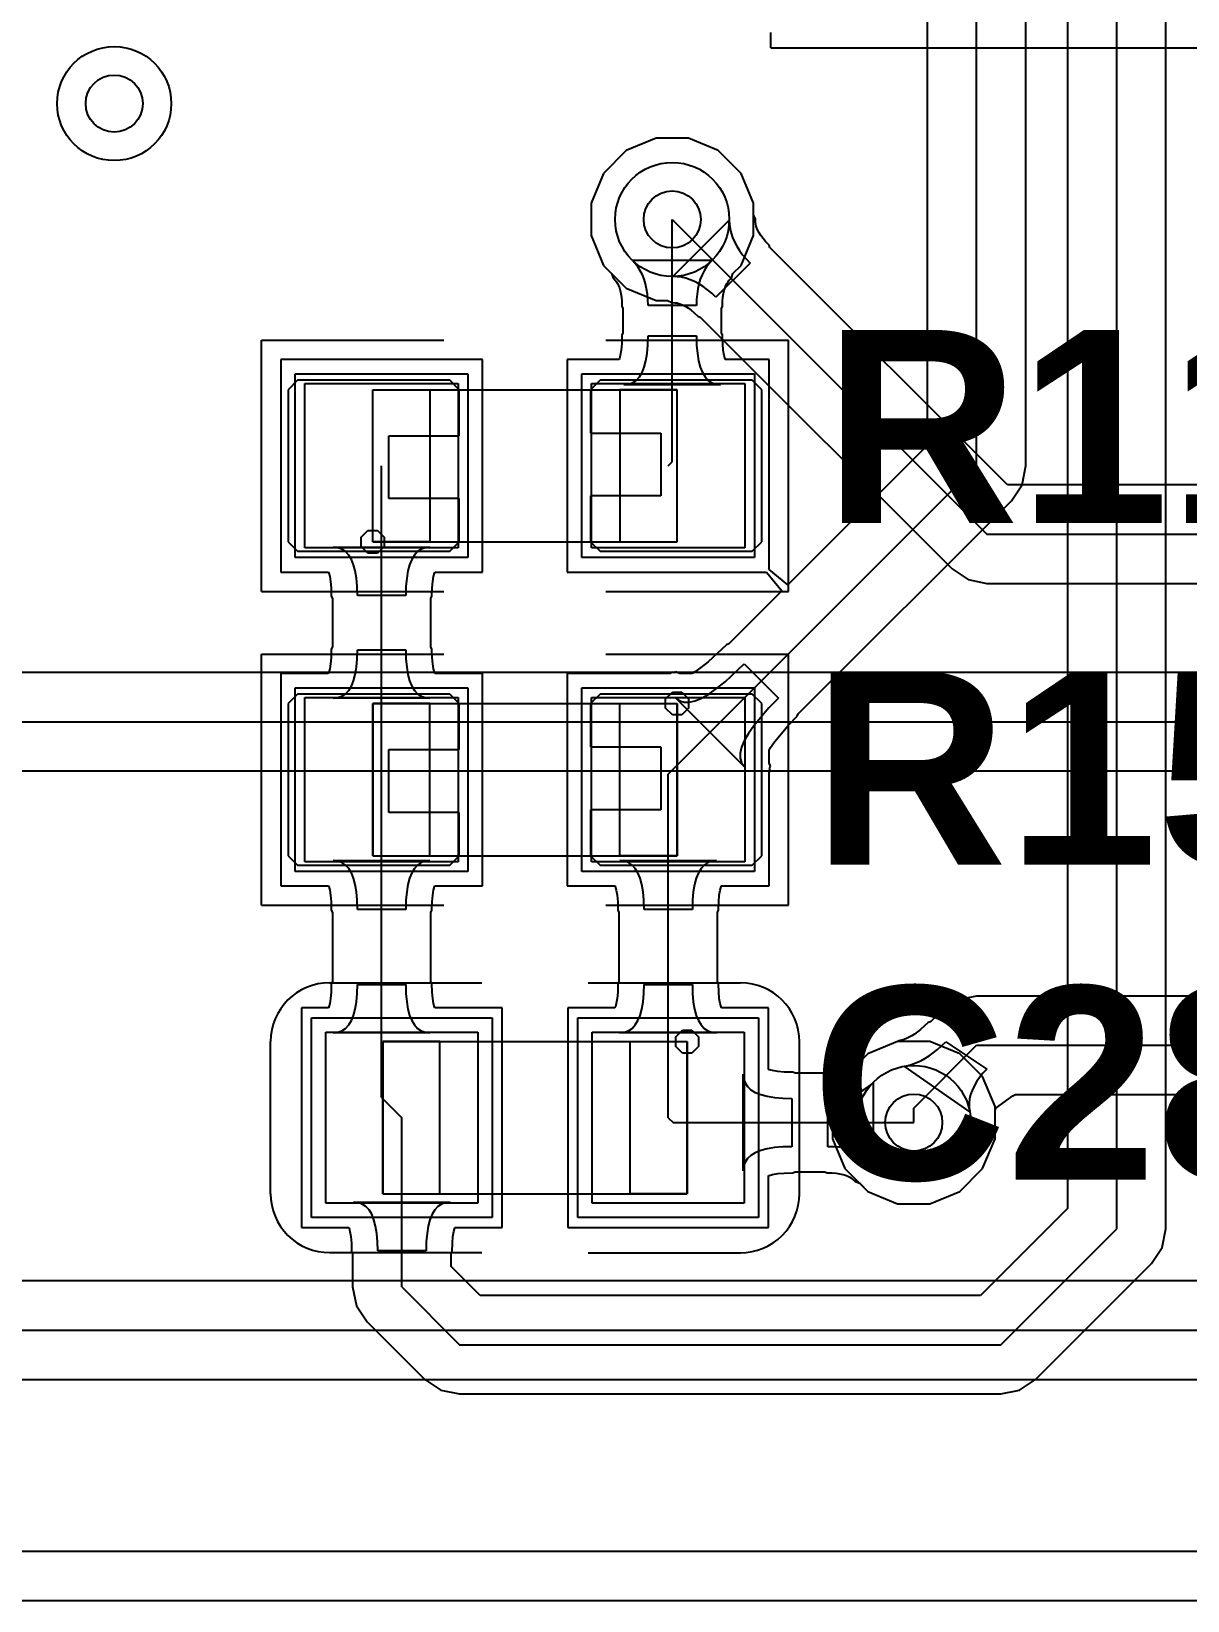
# Model space of a CAD drawing. Extents: x -53 to 82, y -68 to 38.
# Drawn here: x 33.41 to 39.49, y 0 to 8.25 of the extents above; entities that cross this region are included whole.
import ezdxf

# ---------------------------------------------------------------- set-up
doc = ezdxf.new("R2010")
doc.units = 0
for name, color, linetype in [('BOTTOM_LAYER', 5, 'CONTINUOUS'), ('KEEP-OUT_LAYER', 6, 'CONTINUOUS'), ('MECHANICAL_15', 56, 'CONTINUOUS'), ('TOP_LAYER', 1, 'CONTINUOUS'), ('TOP_OVERLAY', 2, 'CONTINUOUS'), ('TOP_PASTE', 8, 'CONTINUOUS'), ('TOP_SOLDER', 216, 'CONTINUOUS')]:
    doc.layers.add(name, color=color, linetype=linetype)
doc.styles.add('ARIAL_BOLD', font='', dxfattribs={"height": 0.2})
doc.styles.get('ARIAL_BOLD').set_extended_font_data('Arial', bold=True)

msp = doc.modelspace()

# ---------------------------------------------------------------- linework, layer by layer
at = {"layer": 'BOTTOM_LAYER'}
for p, q in [((36.6943, 7.6914), (36.5373, 7.6264)), ((36.8641, 7.6914), (36.6943, 7.6914)), ((37.0211, 7.6264), (36.8641, 7.6914)), ((36.5373, 7.6264), (36.4172, 7.5063)), ((37.1412, 7.5063), (37.0211, 7.6264)), ((36.4172, 7.5063), (36.3522, 7.3493)), ((37.2062, 7.3493), (37.1412, 7.5063)), ((36.3522, 7.3493), (36.3522, 7.1795)), ((37.2062, 7.2892), (37.2062, 7.3493)), ((36.7792, 7.2644), (38.434, 5.6096)), ((37.2165, 7.2666), (37.2062, 7.2892)), ((37.2172, 7.2501), (37.2165, 7.2666)), ((36.7822, 6.9644), (37.0792, 7.2614)), ((37.0792, 7.2614), (37.0801, 7.2382)), ((37.0801, 7.2382), (37.0832, 7.2151)), ((37.0832, 7.2151), (37.0885, 7.1922)), ((37.0885, 7.1922), (37.0961, 7.1694)), ((37.2185, 7.24), (37.2172, 7.2501)), ((37.221, 7.2295), (37.2185, 7.24)), ((37.2247, 7.2183), (37.221, 7.2295)), ((37.2299, 7.2063), (37.2247, 7.2183)), ((37.2368, 7.1933), (37.2299, 7.2063)), ((37.2457, 7.1793), (37.2368, 7.1933)), ((36.3522, 7.1795), (36.4172, 7.0225)), ((37.0961, 7.1694), (37.1059, 7.1466)), ((37.1059, 7.1466), (37.118, 7.124)), ((37.118, 7.124), (37.1322, 7.1015)), ((37.1322, 7.1015), (37.1488, 7.0791)), ((37.2567, 7.1643), (37.2457, 7.1793)), ((37.2701, 7.1485), (37.2567, 7.1643)), ((37.2883, 7.1293), (37.2701, 7.1485)), ((37.293, 7.1168), (37.2883, 7.1293)), ((38.5413, 5.8686), (37.293, 7.1168)), ((36.4172, 7.0225), (36.5373, 6.9024)), ((37.1885, 7.0347), (37.0089, 6.8551)), ((37.1488, 7.0791), (37.1675, 7.0569)), ((37.1675, 7.0569), (37.1885, 7.0347)), ((36.8054, 6.9635), (36.7822, 6.9644)), ((36.8285, 6.9604), (36.8054, 6.9635)), ((36.8514, 6.9551), (36.8285, 6.9604)), ((36.8742, 6.9475), (36.8514, 6.9551)), ((36.897, 6.9377), (36.8742, 6.9475)), ((36.9196, 6.9256), (36.897, 6.9377)), ((36.5373, 6.9024), (36.6943, 6.8374)), ((36.9421, 6.9114), (36.9196, 6.9256)), ((36.9645, 6.8948), (36.9421, 6.9114)), ((36.9867, 6.8761), (36.9645, 6.8948)), ((37.0089, 6.8551), (36.9867, 6.8761)), ((36.6943, 6.8374), (36.7544, 6.8374)), ((36.7544, 6.8374), (36.777, 6.8271)), ((36.777, 6.8271), (36.7935, 6.8264)), ((36.7935, 6.8264), (36.8036, 6.8251)), ((36.8036, 6.8251), (36.8141, 6.8226)), ((36.8141, 6.8226), (36.8253, 6.8189)), ((36.8253, 6.8189), (36.8373, 6.8137)), ((36.8373, 6.8137), (36.8503, 6.8068)), ((36.8503, 6.8068), (36.8643, 6.7979)), ((36.8643, 6.7979), (36.8793, 6.7868)), ((36.8793, 6.7868), (36.8951, 6.7735)), ((36.8951, 6.7735), (36.9143, 6.7553)), ((36.9143, 6.7553), (36.9268, 6.7506)), ((36.9268, 6.7506), (38.2509, 5.4265)), ((55.1339, 5.8686), (38.5413, 5.8686)), ((38.434, 5.6096), (55.2412, 5.6096)), ((38.2509, 5.4265), (38.3349, 5.3703)), ((38.3349, 5.3703), (38.434, 5.3506)), ((38.434, 5.3506), (55.2412, 5.3506)), ((54.1423, 4.8818), (31.0388, 4.8818)), ((30.2768, 4.6228), (54.61, 4.6228)), ((31.0388, 4.3638), (54.1423, 4.3638)), ((38.2803, 3.1603), (38.1963, 3.1041)), ((38.3794, 3.18), (38.2803, 3.1603)), ((44.9475, 3.18), (38.3794, 3.18)), ((38.1963, 3.1041), (38.1368, 3.0447)), ((38.0535, 2.98), (38.0385, 2.9705)), ((38.0693, 2.9912), (38.0535, 2.98)), ((38.0846, 3.0033), (38.0693, 2.9912)), ((38.1249, 3.0403), (38.0846, 3.0033)), ((38.1368, 3.0447), (38.1249, 3.0403)), ((37.9643, 2.9416), (37.8073, 2.8766)), ((37.9651, 2.9416), (37.9643, 2.9416)), ((37.9696, 2.9447), (37.9651, 2.9416)), ((37.9862, 2.9482), (37.9696, 2.9447)), ((37.9981, 2.9518), (37.9862, 2.9482)), ((38.0108, 2.9566), (37.9981, 2.9518)), ((38.0242, 2.9628), (38.0108, 2.9566)), ((38.0385, 2.9705), (38.0242, 2.9628)), ((38.0492, 2.5908), (38.3794, 2.921)), ((38.1519, 2.8813), (38.1739, 2.8987)), ((38.1739, 2.8987), (38.2178, 2.939)), ((38.2178, 2.939), (38.4339, 2.7959)), ((38.3794, 2.921), (45.4152, 2.921)), ((37.8073, 2.8766), (37.6872, 2.7565)), ((37.9983, 2.8102), (38.0202, 2.8149)), ((38.3438, 2.5714), (37.9983, 2.8102)), ((38.0202, 2.8149), (38.0421, 2.8214)), ((38.0421, 2.8214), (38.0641, 2.8298)), ((38.0641, 2.8298), (38.086, 2.8399)), ((38.086, 2.8399), (38.108, 2.8519)), ((38.108, 2.8519), (38.1299, 2.8657)), ((38.1299, 2.8657), (38.1519, 2.8813)), ((37.6872, 2.7565), (37.6222, 2.5995)), ((38.3788, 2.7287), (38.3658, 2.7063)), ((38.3945, 2.7511), (38.3788, 2.7287)), ((38.4129, 2.7735), (38.3945, 2.7511)), ((38.4339, 2.7959), (38.4129, 2.7735)), ((38.3478, 2.6614), (38.3428, 2.6389)), ((38.3554, 2.6839), (38.3478, 2.6614)), ((38.3658, 2.7063), (38.3554, 2.6839)), ((38.48, 2.5896), (38.5696, 2.6544)), ((38.5696, 2.6544), (38.5835, 2.662)), ((38.5835, 2.662), (44.9475, 2.662)), ((37.6222, 2.5995), (37.6222, 2.4297)), ((38.0492, 2.5146), (38.0492, 2.5908)), ((38.3428, 2.6389), (38.3404, 2.6164)), ((38.3404, 2.6164), (38.3408, 2.5939)), ((38.3408, 2.5939), (38.3438, 2.5714)), ((38.4762, 2.5753), (38.48, 2.5896)), ((38.4762, 2.4297), (38.4762, 2.5753)), ((37.6222, 2.4297), (37.6872, 2.2727)), ((38.4112, 2.2727), (38.4762, 2.4297)), ((37.6872, 2.2727), (37.8073, 2.1526)), ((38.2911, 2.1526), (38.4112, 2.2727)), ((37.8073, 2.1526), (37.9643, 2.0876)), ((38.1341, 2.0876), (38.2911, 2.1526)), ((37.9643, 2.0876), (38.1341, 2.0876)), ((54.2067, 1.6814), (27.5949, 1.6814)), ((27.4876, 1.4224), (54.6608, 1.4224)), ((27.4876, 1.1634), (54.1764, 1.1634)), ((78.5512, 0.259), (8.3312, 0.259))]:
    msp.add_line(p, q, dxfattribs=at)
for centre, radius in [((33.8455, 7.874), 0.3), ((33.8455, 7.874), 0.15), ((36.7792, 7.2644), 0.3), ((36.7792, 7.2644), 0.15), ((38.0492, 2.5146), 0.3), ((38.0492, 2.5146), 0.15)]:
    msp.add_circle(centre, radius, dxfattribs=at)
at = {"layer": 'KEEP-OUT_LAYER'}
msp.add_line((3.0223, 0), (78.5512, 0), dxfattribs=at)
at = {"layer": 'MECHANICAL_15'}
for p, q in [((35.2046, 6.369), (36.8046, 6.369)), ((35.2046, 5.569), (35.2046, 6.369)), ((35.2046, 5.569), (35.2046, 6.369)), ((35.2046, 6.369), (35.5046, 6.369)), ((35.5046, 6.369), (35.5046, 5.569)), ((36.8046, 6.369), (36.5046, 6.369)), ((36.5046, 6.369), (36.5046, 5.569)), ((36.8046, 5.569), (36.8046, 6.369)), ((36.8046, 5.569), (36.8046, 6.369)), ((35.1445, 5.5938), (35.1797, 5.6289)), ((35.1797, 5.6289), (35.2293, 5.6289)), ((35.2293, 5.6289), (35.2645, 5.5938)), ((35.1445, 5.569), (35.1445, 5.5938)), ((35.1445, 5.5441), (35.1445, 5.569)), ((35.1797, 5.509), (35.1445, 5.5441)), ((35.2046, 5.569), (36.8046, 5.569)), ((35.2046, 5.569), (35.2046, 5.569)), ((35.5046, 5.569), (35.2046, 5.569)), ((35.2645, 5.5441), (35.2293, 5.509)), ((35.2645, 5.5938), (35.2645, 5.569)), ((35.2645, 5.569), (35.2645, 5.569)), ((35.2645, 5.569), (35.2645, 5.5441)), ((36.5046, 5.569), (36.8046, 5.569)), ((36.8046, 5.569), (36.8046, 5.569)), ((35.2293, 5.509), (35.1797, 5.509)), ((35.2046, 4.718), (36.8046, 4.718)), ((35.2046, 3.918), (35.2046, 4.718)), ((35.2046, 4.718), (35.2046, 4.718)), ((35.2046, 4.718), (35.2046, 3.918)), ((35.5046, 4.718), (35.2046, 4.718)), ((35.5046, 3.918), (35.5046, 4.718)), ((36.5046, 3.918), (36.5046, 4.718)), ((36.5046, 4.718), (36.8046, 4.718)), ((36.7447, 4.7429), (36.7799, 4.778)), ((36.7447, 4.718), (36.7447, 4.7429)), ((36.7447, 4.718), (36.7447, 4.718)), ((36.7447, 4.6932), (36.7447, 4.718)), ((36.7799, 4.778), (36.8295, 4.778)), ((36.8046, 3.918), (36.8046, 4.718)), ((36.8046, 4.718), (36.8046, 4.718)), ((36.8046, 4.718), (36.8046, 3.918)), ((36.8295, 4.778), (36.8647, 4.7429)), ((36.8647, 4.7429), (36.8647, 4.718)), ((36.8647, 4.718), (36.8647, 4.6932)), ((36.7799, 4.6581), (36.7447, 4.6932)), ((36.8295, 4.6581), (36.7799, 4.6581)), ((36.8647, 4.6932), (36.8295, 4.6581)), ((35.2046, 3.918), (36.8046, 3.918)), ((35.2046, 3.918), (35.5046, 3.918)), ((36.8046, 3.918), (36.5046, 3.918)), ((36.7981, 2.9649), (36.8332, 3)), ((36.8332, 3), (36.8829, 3)), ((36.8829, 3), (36.918, 2.9649)), ((35.2579, 2.14), (35.2579, 2.94)), ((35.2579, 2.94), (36.8579, 2.94)), ((35.2579, 2.94), (35.2579, 2.94)), ((35.2579, 2.94), (35.2579, 2.14)), ((35.5579, 2.94), (35.2579, 2.94)), ((35.5579, 2.14), (35.5579, 2.94)), ((36.5579, 2.14), (36.5579, 2.94)), ((36.5579, 2.94), (36.8579, 2.94)), ((36.7981, 2.94), (36.7981, 2.9649)), ((36.7981, 2.94), (36.7981, 2.94)), ((36.7981, 2.9152), (36.7981, 2.94)), ((36.8332, 2.8801), (36.7981, 2.9152)), ((36.8579, 2.14), (36.8579, 2.94)), ((36.8579, 2.94), (36.8579, 2.94)), ((36.8579, 2.94), (36.8579, 2.14)), ((36.918, 2.9152), (36.8829, 2.8801)), ((36.918, 2.9649), (36.918, 2.94)), ((36.918, 2.94), (36.918, 2.9152)), ((36.8829, 2.8801), (36.8332, 2.8801)), ((35.2579, 2.14), (36.8579, 2.14)), ((35.2579, 2.14), (35.5579, 2.14)), ((36.8579, 2.14), (36.5579, 2.14))]:
    msp.add_line(p, q, dxfattribs=at)
at = {"layer": 'TOP_LAYER'}
for p, q in [((39.116, 1.9558), (39.116, 10.9398)), ((39.375, 1.9558), (39.375, 10.9398)), ((38.857, 10.8325), (38.857, 2.0631)), ((38.3794, 5.9682), (38.3794, 10.4064)), ((38.6384, 5.9682), (38.6384, 10.4064)), ((38.1204, 10.2991), (38.1204, 6.0755)), ((36.6943, 7.6914), (36.5373, 7.6264)), ((36.8641, 7.6914), (36.6943, 7.6914)), ((37.0211, 7.6264), (36.8641, 7.6914)), ((36.5373, 7.6264), (36.4172, 7.5063)), ((37.1412, 7.5063), (37.0211, 7.6264)), ((36.4172, 7.5063), (36.3522, 7.3493)), ((37.2062, 7.3493), (37.1412, 7.5063)), ((36.3522, 7.3493), (36.3522, 7.1795)), ((37.2062, 7.1795), (37.2062, 7.3493)), ((36.7792, 5.9902), (36.7792, 7.2644)), ((36.3522, 7.1795), (36.4172, 7.0225)), ((37.1412, 7.0225), (37.2062, 7.1795)), ((36.4172, 7.0225), (36.4598, 6.98)), ((36.585, 7.0331), (36.5692, 7.0502)), ((36.5692, 7.0502), (36.9892, 7.0502)), ((36.5991, 7.0146), (36.585, 7.0331)), ((36.9734, 7.0331), (36.9593, 7.0146)), ((36.9892, 7.0502), (36.9734, 7.0331)), ((37.0986, 6.98), (37.1412, 7.0225)), ((36.4598, 6.98), (36.4684, 6.9567)), ((36.4684, 6.9567), (36.4796, 6.9446)), ((36.4796, 6.9446), (36.4858, 6.9365)), ((36.4858, 6.9365), (36.4915, 6.9273)), ((36.6115, 6.9946), (36.5991, 7.0146)), ((36.6223, 6.9731), (36.6115, 6.9946)), ((36.6315, 6.9501), (36.6223, 6.9731)), ((36.6389, 6.9256), (36.6315, 6.9501)), ((36.9269, 6.9501), (36.9195, 6.9256)), ((36.9361, 6.9731), (36.9269, 6.9501)), ((36.9469, 6.9946), (36.9361, 6.9731)), ((36.9593, 7.0146), (36.9469, 6.9946)), ((37.0669, 6.9273), (37.0726, 6.9365)), ((37.0726, 6.9365), (37.0788, 6.9446)), ((37.0788, 6.9446), (37.09, 6.9567)), ((37.09, 6.9567), (37.0986, 6.98)), ((36.4915, 6.9273), (36.4968, 6.9168)), ((36.4968, 6.9168), (36.5016, 6.9046)), ((36.5016, 6.9046), (36.5059, 6.8905)), ((36.5059, 6.8905), (36.5095, 6.8743)), ((36.5095, 6.8743), (36.5123, 6.8559)), ((36.5123, 6.8559), (36.5141, 6.8353)), ((36.6447, 6.8996), (36.6389, 6.9256)), ((36.6489, 6.8721), (36.6447, 6.8996)), ((36.6514, 6.8431), (36.6489, 6.8721)), ((36.9095, 6.8721), (36.907, 6.8431)), ((36.9137, 6.8996), (36.9095, 6.8721)), ((36.9195, 6.9256), (36.9137, 6.8996)), ((37.0443, 6.8353), (37.0461, 6.8559)), ((37.0461, 6.8559), (37.0489, 6.8743)), ((37.0489, 6.8743), (37.0525, 6.8905)), ((37.0525, 6.8905), (37.0568, 6.9046)), ((37.0568, 6.9046), (37.0616, 6.9168)), ((37.0616, 6.9168), (37.0669, 6.9273)), ((36.5141, 6.8353), (36.5148, 6.8089)), ((36.5148, 6.8089), (36.5202, 6.7967)), ((36.5202, 6.7967), (36.5202, 6.6678)), ((36.6522, 6.8126), (36.6514, 6.8431)), ((36.9062, 6.8126), (36.6522, 6.8126)), ((36.907, 6.8431), (36.9062, 6.8126)), ((37.0382, 6.7967), (37.0436, 6.8089)), ((37.0382, 6.6678), (37.0382, 6.7967)), ((37.0436, 6.8089), (37.0443, 6.8353)), ((36.5136, 6.6109), (36.5106, 6.5766)), ((36.5148, 6.6555), (36.5136, 6.6109)), ((36.5202, 6.6678), (36.5148, 6.6555)), ((36.6471, 6.5594), (36.6509, 6.6031)), ((36.6509, 6.6031), (36.6522, 6.652)), ((36.6522, 6.652), (36.9062, 6.652)), ((36.9062, 6.652), (36.9075, 6.6031)), ((36.9075, 6.6031), (36.9113, 6.5594)), ((37.0436, 6.6555), (37.0382, 6.6678)), ((37.0448, 6.6109), (37.0436, 6.6555)), ((37.0478, 6.5766), (37.0448, 6.6109)), ((35.7815, 6.528), (34.721, 6.528)), ((34.721, 6.528), (34.721, 5.41)), ((35.7815, 5.41), (35.7815, 6.528)), ((36.5, 6.528), (36.2277, 6.528)), ((36.2277, 6.528), (36.2277, 5.41)), ((36.5012, 6.531), (36.5, 6.528)), ((36.5062, 6.5498), (36.5012, 6.531)), ((36.5106, 6.5766), (36.5062, 6.5498)), ((36.6319, 6.4874), (36.6408, 6.5209)), ((36.6408, 6.5209), (36.6471, 6.5594)), ((36.9113, 6.5594), (36.9176, 6.5209)), ((36.9176, 6.5209), (36.9265, 6.4874)), ((37.0522, 6.5498), (37.0478, 6.5766)), ((37.0572, 6.531), (37.0522, 6.5498)), ((37.0584, 6.528), (37.0572, 6.531)), ((37.2882, 6.528), (37.0584, 6.528)), ((37.2882, 5.5317), (37.2882, 6.528)), ((36.6065, 6.436), (36.6204, 6.4592)), ((36.6204, 6.4592), (36.6319, 6.4874)), ((36.9265, 6.4874), (36.938, 6.4592)), ((36.938, 6.4592), (36.9519, 6.436)), ((34.848, 6.401), (35.6545, 6.401)), ((34.848, 5.537), (34.848, 6.401)), ((35.6545, 6.401), (35.6545, 5.537)), ((36.3547, 6.401), (37.1612, 6.401)), ((36.3547, 5.537), (36.3547, 6.401)), ((36.5252, 6.3949), (36.5493, 6.3975)), ((37.0332, 6.3949), (36.5252, 6.3949)), ((36.5493, 6.3975), (36.5709, 6.4052)), ((36.5709, 6.4052), (36.59, 6.418)), ((36.59, 6.418), (36.6065, 6.436)), ((36.9519, 6.436), (36.9684, 6.418)), ((36.9684, 6.418), (36.9875, 6.4052)), ((36.9875, 6.4052), (37.0091, 6.3975)), ((37.0091, 6.3975), (37.0332, 6.3949)), ((37.1612, 6.401), (37.1612, 5.537)), ((38.1204, 6.0755), (37.3871, 5.3422)), ((35.2512, 4.318), (35.2512, 5.969)), ((36.758, 5.969), (36.7792, 5.9902)), ((36.758, 4.3468), (38.3794, 5.9682)), ((38.6187, 5.8691), (38.6384, 5.9682)), ((38.5625, 5.7851), (38.6187, 5.8691)), ((37.4417, 4.6642), (38.5625, 5.7851)), ((35.6545, 5.537), (34.848, 5.537)), ((35.0214, 5.5375), (34.9972, 5.54)), ((34.9972, 5.54), (35.5052, 5.54)), ((35.043, 5.5299), (35.0214, 5.5375)), ((35.4811, 5.5375), (35.4595, 5.5299)), ((35.5052, 5.54), (35.4811, 5.5375)), ((37.1612, 5.537), (36.3547, 5.537)), ((37.2882, 5.4229), (37.2882, 5.5317)), ((35.062, 5.5172), (35.043, 5.5299)), ((35.0785, 5.4994), (35.062, 5.5172)), ((35.0925, 5.4765), (35.0785, 5.4994)), ((35.1039, 5.4486), (35.0925, 5.4765)), ((35.1128, 5.4156), (35.1039, 5.4486)), ((35.3986, 5.4486), (35.3897, 5.4156)), ((35.41, 5.4765), (35.3986, 5.4486)), ((35.424, 5.4994), (35.41, 5.4765)), ((35.4405, 5.5172), (35.424, 5.4994)), ((35.4595, 5.5299), (35.4405, 5.5172)), ((34.721, 5.41), (34.9706, 5.41)), ((34.9706, 5.41), (34.9714, 5.4096)), ((34.9714, 5.4096), (34.9734, 5.4045)), ((34.9734, 5.4045), (34.9783, 5.3864)), ((34.9783, 5.3864), (34.9827, 5.3601)), ((35.1192, 5.3775), (35.1128, 5.4156)), ((35.123, 5.3343), (35.1192, 5.3775)), ((35.3833, 5.3775), (35.3795, 5.3343)), ((35.3897, 5.4156), (35.3833, 5.3775)), ((35.5198, 5.3601), (35.5242, 5.3864)), ((35.5242, 5.3864), (35.5291, 5.4045)), ((35.5291, 5.4045), (35.5311, 5.4096)), ((35.5311, 5.4096), (35.5319, 5.41)), ((35.5319, 5.41), (35.7815, 5.41)), ((36.2277, 5.41), (37.1619, 5.41)), ((37.1619, 5.41), (37.2753, 5.41)), ((37.2753, 5.41), (37.356, 5.3111)), ((37.3871, 5.3422), (37.2882, 5.4229)), ((34.9827, 5.3601), (34.9857, 5.3264)), ((34.9857, 5.3264), (34.9868, 5.2824)), ((34.9868, 5.2824), (34.9923, 5.2702)), ((35.1242, 5.286), (35.123, 5.3343)), ((35.3782, 5.286), (35.1242, 5.286)), ((35.3795, 5.3343), (35.3782, 5.286)), ((35.5102, 5.2702), (35.5157, 5.2824)), ((35.5157, 5.2824), (35.5168, 5.3264)), ((35.5168, 5.3264), (35.5198, 5.3601)), ((37.356, 5.3111), (37.0768, 5.0318)), ((34.9923, 5.2702), (34.9923, 5.0168)), ((35.5102, 5.0168), (35.5102, 5.2702)), ((34.9857, 4.9606), (34.9827, 4.9269)), ((34.9868, 5.0046), (34.9857, 4.9606)), ((34.9923, 5.0168), (34.9868, 5.0046)), ((35.1192, 4.9095), (35.123, 4.9527)), ((35.123, 4.9527), (35.1242, 5.001)), ((35.1242, 5.001), (35.3782, 5.001)), ((35.3782, 5.001), (35.3795, 4.9527)), ((35.3795, 4.9527), (35.3833, 4.9095)), ((35.5157, 5.0046), (35.5102, 5.0168)), ((35.5168, 4.9606), (35.5157, 5.0046)), ((35.5198, 4.9269), (35.5168, 4.9606)), ((37.0646, 5.0273), (36.9677, 4.9373)), ((37.0768, 5.0318), (37.0646, 5.0273)), ((34.9706, 4.877), (34.721, 4.877)), ((34.721, 4.877), (34.721, 3.759)), ((34.9714, 4.8774), (34.9706, 4.877)), ((34.9734, 4.8825), (34.9714, 4.8774)), ((34.9783, 4.9006), (34.9734, 4.8825)), ((34.9827, 4.9269), (34.9783, 4.9006)), ((35.1039, 4.8384), (35.1128, 4.8714)), ((35.1128, 4.8714), (35.1192, 4.9095)), ((35.3833, 4.9095), (35.3897, 4.8714)), ((35.3897, 4.8714), (35.3986, 4.8384)), ((35.5242, 4.9006), (35.5198, 4.9269)), ((35.5291, 4.8825), (35.5242, 4.9006)), ((35.5311, 4.8774), (35.5291, 4.8825)), ((35.5319, 4.877), (35.5311, 4.8774)), ((35.7815, 4.877), (35.5319, 4.877)), ((35.7815, 3.759), (35.7815, 4.877)), ((36.7681, 4.877), (36.2277, 4.877)), ((36.2277, 4.877), (36.2277, 3.759)), ((36.7775, 4.8827), (36.7681, 4.877)), ((36.7885, 4.8801), (36.7775, 4.8827)), ((36.7989, 4.8844), (36.7885, 4.8801)), ((36.8169, 4.877), (36.7989, 4.8844)), ((36.8842, 4.877), (36.8169, 4.877)), ((36.8979, 4.8848), (36.8842, 4.877)), ((36.9304, 4.9075), (36.8979, 4.8848)), ((36.9677, 4.9373), (36.9304, 4.9075)), ((37.0576, 4.8332), (37.1582, 4.9266)), ((37.1582, 4.9266), (37.3378, 4.747)), ((35.062, 4.7698), (35.0785, 4.7876)), ((35.0785, 4.7876), (35.0925, 4.8105)), ((35.0925, 4.8105), (35.1039, 4.8384)), ((35.3986, 4.8384), (35.41, 4.8105)), ((35.41, 4.8105), (35.424, 4.7876)), ((35.424, 4.7876), (35.4405, 4.7698)), ((36.9714, 4.7685), (37.0127, 4.7972)), ((37.0127, 4.7972), (37.0576, 4.8332)), ((34.848, 3.886), (34.848, 4.75)), ((34.848, 4.75), (35.6545, 4.75)), ((34.9972, 4.747), (35.0214, 4.7495)), ((35.5052, 4.747), (34.9972, 4.747)), ((35.0214, 4.7495), (35.043, 4.7571)), ((35.043, 4.7571), (35.062, 4.7698)), ((35.4405, 4.7698), (35.4595, 4.7571)), ((35.4595, 4.7571), (35.4811, 4.7495)), ((35.4811, 4.7495), (35.5052, 4.747)), ((35.6545, 4.75), (35.6545, 3.886)), ((36.3547, 3.886), (36.3547, 4.75)), ((36.3547, 4.75), (37.1612, 4.75)), ((37.1582, 4.3877), (36.7989, 4.747)), ((36.7989, 4.747), (36.8187, 4.7326)), ((36.8187, 4.7326), (36.842, 4.7254)), ((36.842, 4.7254), (36.869, 4.7254)), ((36.869, 4.7254), (36.8995, 4.7326)), ((36.8995, 4.7326), (36.9336, 4.747)), ((36.9336, 4.747), (36.9714, 4.7685)), ((37.1612, 4.75), (37.1612, 3.886)), ((37.3378, 4.747), (37.2875, 4.6949)), ((37.2875, 4.6949), (37.2084, 4.6015)), ((37.3895, 4.6026), (37.4367, 4.6515)), ((37.4367, 4.6515), (37.4417, 4.6642)), ((37.1797, 4.5602), (37.1582, 4.5224)), ((37.2084, 4.6015), (37.1797, 4.5602)), ((37.3176, 4.5177), (37.3895, 4.6026)), ((37.1438, 4.4883), (37.1366, 4.4578)), ((37.1366, 4.4578), (37.1366, 4.4308)), ((37.1582, 4.5224), (37.1438, 4.4883)), ((37.2882, 4.473), (37.296, 4.4867)), ((37.2882, 4.4057), (37.2882, 4.473)), ((37.296, 4.4867), (37.3176, 4.5177)), ((37.1366, 4.4308), (37.1438, 4.4075)), ((37.1438, 4.4075), (37.1582, 4.3877)), ((37.2956, 4.3877), (37.2882, 4.4057)), ((37.2913, 4.3773), (37.2956, 4.3877)), ((37.2939, 4.3663), (37.2913, 4.3773)), ((35.2512, 2.6467), (35.2512, 4.318)), ((36.758, 4.318), (36.758, 4.3468)), ((36.758, 2.54), (36.758, 4.318)), ((37.2882, 4.3569), (37.2939, 4.3663)), ((37.2882, 3.759), (37.2882, 4.3569)), ((35.6545, 3.886), (34.848, 3.886)), ((35.0214, 3.8895), (34.9972, 3.8921)), ((34.9972, 3.8921), (35.5052, 3.8921)), ((35.043, 3.8818), (35.0214, 3.8895)), ((35.062, 3.869), (35.043, 3.8818)), ((35.4595, 3.8818), (35.4405, 3.869)), ((35.4811, 3.8895), (35.4595, 3.8818)), ((35.5052, 3.8921), (35.4811, 3.8895)), ((37.1612, 3.886), (36.3547, 3.886)), ((36.5281, 3.8895), (36.504, 3.8921)), ((36.504, 3.8921), (37.012, 3.8921)), ((36.5497, 3.8818), (36.5281, 3.8895)), ((36.5687, 3.869), (36.5497, 3.8818)), ((36.9662, 3.8818), (36.9472, 3.869)), ((36.9878, 3.8895), (36.9662, 3.8818)), ((37.012, 3.8921), (36.9878, 3.8895)), ((35.0785, 3.851), (35.062, 3.869)), ((35.0925, 3.8278), (35.0785, 3.851)), ((35.1039, 3.7996), (35.0925, 3.8278)), ((35.1128, 3.7661), (35.1039, 3.7996)), ((35.3986, 3.7996), (35.3897, 3.7661)), ((35.41, 3.8278), (35.3986, 3.7996)), ((35.424, 3.851), (35.41, 3.8278)), ((35.4405, 3.869), (35.424, 3.851)), ((36.5852, 3.851), (36.5687, 3.869)), ((36.5992, 3.8278), (36.5852, 3.851)), ((36.6106, 3.7996), (36.5992, 3.8278)), ((36.6195, 3.7661), (36.6106, 3.7996)), ((36.9053, 3.7996), (36.8964, 3.7661)), ((36.9167, 3.8278), (36.9053, 3.7996)), ((36.9307, 3.851), (36.9167, 3.8278)), ((36.9472, 3.869), (36.9307, 3.851)), ((34.721, 3.759), (34.972, 3.759)), ((34.972, 3.759), (34.9733, 3.756)), ((34.9733, 3.756), (34.9783, 3.7372)), ((34.9783, 3.7372), (34.9827, 3.7104)), ((35.1192, 3.7276), (35.1128, 3.7661)), ((35.123, 3.6839), (35.1192, 3.7276)), ((35.3833, 3.7276), (35.3795, 3.6839)), ((35.3897, 3.7661), (35.3833, 3.7276)), ((35.5198, 3.7104), (35.5242, 3.7372)), ((35.5242, 3.7372), (35.5292, 3.756)), ((35.5292, 3.756), (35.5304, 3.759)), ((35.5304, 3.759), (35.7815, 3.759)), ((36.2277, 3.759), (36.4788, 3.759)), ((36.4788, 3.759), (36.48, 3.756)), ((36.48, 3.756), (36.485, 3.7372)), ((36.485, 3.7372), (36.4894, 3.7104)), ((36.6259, 3.7276), (36.6195, 3.7661)), ((36.6297, 3.6839), (36.6259, 3.7276)), ((36.89, 3.7276), (36.8862, 3.6839)), ((36.8964, 3.7661), (36.89, 3.7276)), ((37.0265, 3.7104), (37.031, 3.7372)), ((37.031, 3.7372), (37.0359, 3.756)), ((37.0359, 3.756), (37.0372, 3.759)), ((37.0372, 3.759), (37.2882, 3.759)), ((34.9827, 3.7104), (34.9857, 3.6761)), ((34.9857, 3.6761), (34.9868, 3.6315)), ((35.1242, 3.635), (35.123, 3.6839)), ((35.3782, 3.635), (35.1242, 3.635)), ((35.3795, 3.6839), (35.3782, 3.635)), ((35.5157, 3.6315), (35.5168, 3.6761)), ((35.5168, 3.6761), (35.5198, 3.7104)), ((36.4894, 3.7104), (36.4924, 3.6761)), ((36.4924, 3.6761), (36.4935, 3.6315)), ((36.631, 3.635), (36.6297, 3.6839)), ((36.885, 3.635), (36.631, 3.635)), ((36.8862, 3.6839), (36.885, 3.635)), ((37.0224, 3.6315), (37.0235, 3.6761)), ((37.0235, 3.6761), (37.0265, 3.7104)), ((34.9868, 3.6315), (34.9923, 3.6192)), ((34.9923, 3.6192), (34.9923, 3.2568)), ((35.5102, 3.6192), (35.5157, 3.6315)), ((35.5102, 3.2568), (35.5102, 3.6192)), ((36.4935, 3.6315), (36.499, 3.6192)), ((36.499, 3.6192), (36.499, 3.2568)), ((37.0169, 3.6192), (37.0224, 3.6315)), ((37.0169, 3.2568), (37.0169, 3.6192)), ((34.9868, 3.2446), (34.9857, 3.2006)), ((34.9923, 3.2568), (34.9868, 3.2446)), ((35.123, 3.1927), (35.1242, 3.241)), ((35.1242, 3.241), (35.3782, 3.241)), ((35.3782, 3.241), (35.3795, 3.1927)), ((35.5157, 3.2446), (35.5102, 3.2568)), ((35.5168, 3.2006), (35.5157, 3.2446)), ((36.4935, 3.2446), (36.4924, 3.2006)), ((36.499, 3.2568), (36.4935, 3.2446)), ((36.6297, 3.1927), (36.631, 3.241)), ((36.631, 3.241), (36.885, 3.241)), ((36.885, 3.241), (36.8862, 3.1927)), ((37.0224, 3.2446), (37.0169, 3.2568)), ((37.0235, 3.2006), (37.0224, 3.2446)), ((34.9783, 3.1406), (34.9734, 3.1225)), ((34.9827, 3.1669), (34.9783, 3.1406)), ((34.9857, 3.2006), (34.9827, 3.1669)), ((35.1128, 3.1114), (35.1192, 3.1495)), ((35.1192, 3.1495), (35.123, 3.1927)), ((35.3795, 3.1927), (35.3833, 3.1495)), ((35.3833, 3.1495), (35.3897, 3.1114)), ((35.5198, 3.1669), (35.5168, 3.2006)), ((35.5242, 3.1406), (35.5198, 3.1669)), ((35.5291, 3.1225), (35.5242, 3.1406)), ((36.485, 3.1406), (36.4802, 3.1225)), ((36.4894, 3.1669), (36.485, 3.1406)), ((36.4924, 3.2006), (36.4894, 3.1669)), ((36.6195, 3.1114), (36.6259, 3.1495)), ((36.6259, 3.1495), (36.6297, 3.1927)), ((36.8862, 3.1927), (36.89, 3.1495)), ((36.89, 3.1495), (36.8964, 3.1114)), ((37.0265, 3.1669), (37.0235, 3.2006)), ((37.0309, 3.1406), (37.0265, 3.1669)), ((37.0358, 3.1225), (37.0309, 3.1406)), ((34.9706, 3.117), (34.8309, 3.117)), ((34.8309, 3.117), (34.8309, 1.963)), ((34.9714, 3.1174), (34.9706, 3.117)), ((34.9734, 3.1225), (34.9714, 3.1174)), ((35.0925, 3.0505), (35.1039, 3.0784)), ((35.1039, 3.0784), (35.1128, 3.1114)), ((35.3897, 3.1114), (35.3986, 3.0784)), ((35.3986, 3.0784), (35.41, 3.0505)), ((35.5311, 3.1174), (35.5291, 3.1225)), ((35.5319, 3.117), (35.5311, 3.1174)), ((35.8849, 3.117), (35.5319, 3.117)), ((35.8849, 1.963), (35.8849, 3.117)), ((36.4773, 3.117), (36.231, 3.117)), ((36.231, 3.117), (36.231, 1.963)), ((36.4781, 3.1174), (36.4773, 3.117)), ((36.4802, 3.1225), (36.4781, 3.1174)), ((36.5992, 3.0505), (36.6106, 3.0784)), ((36.6106, 3.0784), (36.6195, 3.1114)), ((36.8964, 3.1114), (36.9053, 3.0784)), ((36.9053, 3.0784), (36.9167, 3.0505)), ((37.0378, 3.1174), (37.0358, 3.1225)), ((37.0386, 3.117), (37.0378, 3.1174)), ((37.285, 3.117), (37.0386, 3.117)), ((37.285, 2.7938), (37.285, 3.117)), ((34.9579, 2.09), (34.9579, 2.99)), ((34.9579, 2.99), (35.7579, 2.99)), ((34.9972, 2.987), (35.0214, 2.9895)), ((35.5052, 2.987), (34.9972, 2.987)), ((35.0214, 2.9895), (35.043, 2.9971)), ((35.043, 2.9971), (35.062, 3.0098)), ((35.062, 3.0098), (35.0785, 3.0276)), ((35.0785, 3.0276), (35.0925, 3.0505)), ((35.41, 3.0505), (35.424, 3.0276)), ((35.424, 3.0276), (35.4405, 3.0098)), ((35.4405, 3.0098), (35.4595, 2.9971)), ((35.4595, 2.9971), (35.4811, 2.9895)), ((35.4811, 2.9895), (35.5052, 2.987)), ((35.7579, 2.99), (35.7579, 2.09)), ((36.358, 2.09), (36.358, 2.99)), ((36.358, 2.99), (37.158, 2.99)), ((36.504, 2.987), (36.5281, 2.9895)), ((37.012, 2.987), (36.504, 2.987)), ((36.5281, 2.9895), (36.5497, 2.9971)), ((36.5497, 2.9971), (36.5687, 3.0098)), ((36.5687, 3.0098), (36.5852, 3.0276)), ((36.5852, 3.0276), (36.5992, 3.0505)), ((36.9167, 3.0505), (36.9307, 3.0276)), ((36.9307, 3.0276), (36.9472, 3.0098)), ((36.9472, 3.0098), (36.9662, 2.9971)), ((36.9662, 2.9971), (36.9878, 2.9895)), ((36.9878, 2.9895), (37.012, 2.987)), ((37.158, 2.99), (37.158, 2.09)), ((37.9643, 2.9416), (37.8073, 2.8766)), ((38.1341, 2.9416), (37.9643, 2.9416)), ((38.2911, 2.8766), (38.1341, 2.9416)), ((37.7213, 2.808), (37.7121, 2.8023)), ((37.7294, 2.8142), (37.7213, 2.808)), ((37.7415, 2.8254), (37.7294, 2.8142)), ((37.7648, 2.834), (37.7415, 2.8254)), ((37.8073, 2.8766), (37.7648, 2.834)), ((38.4112, 2.7565), (38.2911, 2.8766)), ((37.1519, 2.2606), (37.1519, 2.7686)), ((37.1519, 2.7686), (37.1544, 2.7445)), ((37.1544, 2.7445), (37.1622, 2.7229)), ((37.288, 2.7926), (37.285, 2.7938)), ((37.3067, 2.7876), (37.288, 2.7926)), ((37.3336, 2.7832), (37.3067, 2.7876)), ((37.3678, 2.7802), (37.3336, 2.7832)), ((37.4125, 2.779), (37.3678, 2.7802)), ((37.4247, 2.7736), (37.4125, 2.779)), ((37.5815, 2.7736), (37.4247, 2.7736)), ((37.5937, 2.779), (37.5815, 2.7736)), ((37.6201, 2.7797), (37.5937, 2.779)), ((37.6407, 2.7815), (37.6201, 2.7797)), ((37.6591, 2.7843), (37.6407, 2.7815)), ((37.6753, 2.7879), (37.6591, 2.7843)), ((37.6894, 2.7922), (37.6753, 2.7879)), ((37.7016, 2.797), (37.6894, 2.7922)), ((37.7121, 2.8023), (37.7016, 2.797)), ((37.8179, 2.7088), (37.835, 2.7246)), ((37.835, 2.7246), (37.835, 2.3046)), ((38.4762, 2.5995), (38.4112, 2.7565)), ((35.2512, 2.6467), (35.3579, 2.54)), ((37.1622, 2.7229), (37.175, 2.7038)), ((37.175, 2.7038), (37.193, 2.6873)), ((37.193, 2.6873), (37.2161, 2.6734)), ((37.2161, 2.6734), (37.2444, 2.6619)), ((37.2444, 2.6619), (37.2778, 2.653)), ((37.2778, 2.653), (37.3164, 2.6467)), ((37.3164, 2.6467), (37.3601, 2.6429)), ((37.3601, 2.6429), (37.4089, 2.6416)), ((37.4089, 2.6416), (37.4089, 2.3876)), ((37.5974, 2.6416), (37.6279, 2.6424)), ((37.5974, 2.3876), (37.5974, 2.6416)), ((37.6279, 2.6424), (37.6569, 2.6449)), ((37.6569, 2.6449), (37.6844, 2.6491)), ((37.6844, 2.6491), (37.7104, 2.6549)), ((37.7104, 2.6549), (37.7349, 2.6623)), ((37.7349, 2.6623), (37.7579, 2.6715)), ((37.7579, 2.6715), (37.7794, 2.6823)), ((37.7794, 2.6823), (37.7994, 2.6947)), ((37.7994, 2.6947), (37.8179, 2.7088)), ((38.4762, 2.4297), (38.4762, 2.5995)), ((35.3579, 1.6499), (35.3579, 2.54)), ((36.758, 2.54), (36.7834, 2.5146)), ((36.7834, 2.5146), (38.0492, 2.5146)), ((38.4112, 2.2727), (38.4762, 2.4297)), ((37.175, 2.3254), (37.1622, 2.3063)), ((37.193, 2.3419), (37.175, 2.3254)), ((37.2161, 2.3559), (37.193, 2.3419)), ((37.2444, 2.3673), (37.2161, 2.3559)), ((37.2778, 2.3762), (37.2444, 2.3673)), ((37.3164, 2.3825), (37.2778, 2.3762)), ((37.3601, 2.3863), (37.3164, 2.3825)), ((37.4089, 2.3876), (37.3601, 2.3863)), ((37.6279, 2.3868), (37.5974, 2.3876)), ((37.6569, 2.3843), (37.6279, 2.3868)), ((37.6844, 2.3801), (37.6569, 2.3843)), ((37.7104, 2.3743), (37.6844, 2.3801)), ((37.7349, 2.3669), (37.7104, 2.3743)), ((37.7579, 2.3577), (37.7349, 2.3669)), ((37.7794, 2.3469), (37.7579, 2.3577)), ((37.7994, 2.3345), (37.7794, 2.3469)), ((37.8179, 2.3204), (37.7994, 2.3345)), ((37.835, 2.3046), (37.8179, 2.3204)), ((37.1544, 2.2847), (37.1519, 2.2606)), ((37.1622, 2.3063), (37.1544, 2.2847)), ((37.285, 2.2354), (37.288, 2.2366)), ((37.285, 1.963), (37.285, 2.2354)), ((37.288, 2.2366), (37.3067, 2.2416)), ((37.3067, 2.2416), (37.3336, 2.246)), ((37.3336, 2.246), (37.3678, 2.249)), ((37.3678, 2.249), (37.4125, 2.2502)), ((37.4125, 2.2502), (37.4247, 2.2556)), ((37.4247, 2.2556), (37.5815, 2.2556)), ((37.5815, 2.2556), (37.5937, 2.2502)), ((37.5937, 2.2502), (37.6201, 2.2495)), ((37.6201, 2.2495), (37.6407, 2.2477)), ((37.6407, 2.2477), (37.6591, 2.2449)), ((37.6591, 2.2449), (37.6753, 2.2413)), ((37.6753, 2.2413), (37.6894, 2.237)), ((37.6894, 2.237), (37.7016, 2.2322)), ((37.7016, 2.2322), (37.7121, 2.2269)), ((38.2911, 2.1526), (38.4112, 2.2727)), ((37.7121, 2.2269), (37.7213, 2.2212)), ((37.7213, 2.2212), (37.7294, 2.215)), ((37.7294, 2.215), (37.7415, 2.2038)), ((37.7415, 2.2038), (37.7648, 2.1952)), ((37.7648, 2.1952), (37.8073, 2.1526)), ((37.8073, 2.1526), (37.9643, 2.0876)), ((38.1341, 2.0876), (38.2911, 2.1526)), ((35.7579, 2.09), (34.9579, 2.09)), ((35.128, 2.0935), (35.1039, 2.0961)), ((35.1039, 2.0961), (35.6119, 2.0961)), ((35.1496, 2.0858), (35.128, 2.0935)), ((35.1687, 2.073), (35.1496, 2.0858)), ((35.1852, 2.055), (35.1687, 2.073)), ((35.5471, 2.073), (35.5306, 2.055)), ((35.5662, 2.0858), (35.5471, 2.073)), ((35.5878, 2.0935), (35.5662, 2.0858)), ((35.6119, 2.0961), (35.5878, 2.0935)), ((37.158, 2.09), (36.358, 2.09)), ((37.9643, 2.0876), (38.1341, 2.0876)), ((35.1992, 2.0318), (35.1852, 2.055)), ((35.2106, 2.0036), (35.1992, 2.0318)), ((35.2195, 1.9701), (35.2106, 2.0036)), ((35.5052, 2.0036), (35.4963, 1.9701)), ((35.5167, 2.0318), (35.5052, 2.0036)), ((35.5306, 2.055), (35.5167, 2.0318)), ((38.857, 2.0631), (38.3991, 1.6052)), ((34.8309, 1.963), (35.0787, 1.963)), ((35.0787, 1.963), (35.0799, 1.96)), ((35.0799, 1.96), (35.0849, 1.9412)), ((35.0849, 1.9412), (35.0894, 1.9144)), ((35.0894, 1.9144), (35.0923, 1.8802)), ((35.2258, 1.9316), (35.2195, 1.9701)), ((35.2296, 1.8879), (35.2258, 1.9316)), ((35.49, 1.9316), (35.4862, 1.8879)), ((35.4963, 1.9701), (35.49, 1.9316)), ((35.6235, 1.8802), (35.6265, 1.9144)), ((35.6265, 1.9144), (35.6309, 1.9412)), ((35.6309, 1.9412), (35.6359, 1.96)), ((35.6359, 1.96), (35.6371, 1.963)), ((35.6371, 1.963), (35.8849, 1.963)), ((36.231, 1.963), (37.285, 1.963)), ((38.5064, 1.3462), (39.116, 1.9558)), ((39.3553, 1.8567), (39.375, 1.9558)), ((35.0923, 1.8802), (35.0935, 1.8355)), ((35.0935, 1.8355), (35.0989, 1.8232)), ((35.0989, 1.8232), (35.0989, 1.6499)), ((35.2309, 1.839), (35.2296, 1.8879)), ((35.4849, 1.839), (35.2309, 1.839)), ((35.4862, 1.8879), (35.4849, 1.839)), ((35.6169, 1.8232), (35.6223, 1.8355)), ((35.6169, 1.7572), (35.6169, 1.8232)), ((35.6223, 1.8355), (35.6235, 1.8802)), ((39.2991, 1.7727), (39.3553, 1.8567)), ((35.7689, 1.6052), (35.6169, 1.7572)), ((38.6895, 1.1631), (39.2991, 1.7727)), ((35.0989, 1.6499), (35.1187, 1.5508)), ((35.3579, 1.6499), (35.6616, 1.3462)), ((38.3991, 1.6052), (35.7689, 1.6052)), ((35.1187, 1.5508), (35.1748, 1.4668)), ((35.1748, 1.4668), (35.4785, 1.1631)), ((35.6616, 1.3462), (38.5064, 1.3462)), ((35.4785, 1.1631), (35.5625, 1.1069)), ((38.6055, 1.1069), (38.6895, 1.1631)), ((35.5625, 1.1069), (35.6616, 1.0872)), ((35.6616, 1.0872), (38.5064, 1.0872)), ((38.5064, 1.0872), (38.6055, 1.1069)), ((78.5512, 0.259), (8.3312, 0.259))]:
    msp.add_line(p, q, dxfattribs=at)
for centre, radius in [((33.8455, 7.874), 0.3), ((33.8455, 7.874), 0.15), ((36.7792, 7.2644), 0.3), ((36.7792, 7.2644), 0.15), ((38.0492, 2.5146), 0.3), ((38.0492, 2.5146), 0.15)]:
    msp.add_circle(centre, radius, dxfattribs=at)
at = {"layer": 'TOP_OVERLAY'}
for p, q in [((37.297, 8.168), (37.297, 8.2477)), ((37.297, 8.168), (41.697, 8.168)), ((34.6195, 6.6296), (35.5784, 6.6296)), ((34.6195, 5.3084), (34.6195, 6.6296)), ((36.4308, 6.6296), (37.3897, 6.6296)), ((37.3897, 5.3084), (37.3897, 6.6296)), ((34.6195, 5.3084), (35.5784, 5.3084)), ((36.4308, 5.3084), (37.3897, 5.3084)), ((34.6195, 3.6574), (34.6195, 4.9786)), ((34.6195, 4.9786), (35.5784, 4.9786)), ((36.4308, 4.9786), (37.3897, 4.9786)), ((37.3897, 3.6574), (37.3897, 4.9786)), ((34.6195, 3.6574), (35.5784, 3.6574)), ((36.4308, 3.6574), (37.3897, 3.6574)), ((34.9777, 3.25), (35.7777, 3.25)), ((36.3381, 3.2496), (37.1381, 3.2496)), ((34.6679, 2.1402), (34.6679, 2.9403)), ((37.4479, 2.1397), (37.4479, 2.9397)), ((34.9777, 1.8304), (35.7777, 1.8304)), ((36.3381, 1.8299), (37.1381, 1.8299))]:
    msp.add_line(p, q, dxfattribs=at)
for centre, start, end in [((34.9778, 2.9402), 90, 180), ((37.138, 2.9397), 0, 89.9953), ((34.9778, 2.1402), 179.9953, 270), ((37.138, 2.1397), 270.0047, 0.0094)]:
    msp.add_arc(centre, 0.3098, start, end, dxfattribs=at)
at = {"layer": 'TOP_PASTE'}
for p, q in [((34.8096, 6.419), (34.7596, 6.369)), ((34.7596, 6.369), (34.7596, 5.569)), ((35.6096, 6.419), (34.8096, 6.419)), ((35.6596, 6.369), (35.6096, 6.419)), ((35.6596, 6.127), (35.6596, 6.369)), ((36.3996, 6.419), (36.3496, 6.369)), ((36.3496, 6.369), (36.3496, 6.141)), ((37.1996, 6.419), (36.3996, 6.419)), ((37.2496, 6.369), (37.1996, 6.419)), ((37.2496, 5.569), (37.2496, 6.369)), ((35.2896, 5.797), (35.2896, 6.127)), ((35.2896, 6.127), (35.6596, 6.127)), ((36.3496, 6.141), (36.7196, 6.141)), ((36.7196, 6.141), (36.7196, 5.811)), ((35.6596, 5.797), (35.2896, 5.797)), ((35.6596, 5.569), (35.6596, 5.797)), ((36.7196, 5.811), (36.3496, 5.811)), ((36.3496, 5.811), (36.3496, 5.569)), ((34.7596, 5.569), (34.8096, 5.519)), ((35.6096, 5.519), (35.6596, 5.569)), ((36.3496, 5.569), (36.3996, 5.519)), ((37.1996, 5.519), (37.2496, 5.569)), ((34.8096, 5.519), (35.6096, 5.519)), ((36.3996, 5.519), (37.1996, 5.519)), ((34.8096, 4.768), (34.7596, 4.718)), ((34.7596, 4.718), (34.7596, 3.918)), ((35.6096, 4.768), (34.8096, 4.768)), ((35.6596, 4.718), (35.6096, 4.768)), ((35.6596, 4.476), (35.6596, 4.718)), ((36.3996, 4.768), (36.3496, 4.718)), ((36.3496, 4.718), (36.3496, 4.49)), ((37.1996, 4.768), (36.3996, 4.768)), ((37.2496, 4.718), (37.1996, 4.768)), ((37.2496, 3.918), (37.2496, 4.718)), ((35.2896, 4.146), (35.2896, 4.476)), ((35.2896, 4.476), (35.6596, 4.476)), ((36.3496, 4.49), (36.7196, 4.49)), ((36.7196, 4.49), (36.7196, 4.16)), ((35.6596, 4.146), (35.2896, 4.146)), ((35.6596, 3.918), (35.6596, 4.146)), ((36.7196, 4.16), (36.3496, 4.16)), ((36.3496, 4.16), (36.3496, 3.918)), ((34.7596, 3.918), (34.8096, 3.868)), ((35.6096, 3.868), (35.6596, 3.918)), ((36.3496, 3.918), (36.3996, 3.868)), ((37.1996, 3.868), (37.2496, 3.918)), ((34.8096, 3.868), (35.6096, 3.868)), ((36.3996, 3.868), (37.1996, 3.868)), ((34.9579, 2.09), (34.9579, 2.99)), ((34.9579, 2.99), (35.7579, 2.99)), ((35.7579, 2.99), (35.7579, 2.09)), ((36.358, 2.09), (36.358, 2.99)), ((36.358, 2.99), (37.158, 2.99)), ((37.158, 2.99), (37.158, 2.09)), ((35.7579, 2.09), (34.9579, 2.09)), ((37.158, 2.09), (36.358, 2.09))]:
    msp.add_line(p, q, dxfattribs=at)
at = {"layer": 'TOP_SOLDER'}
for p, q in [((34.7972, 6.4518), (35.7053, 6.4518)), ((34.7972, 5.4862), (34.7972, 6.4518)), ((35.7053, 6.4518), (35.7053, 5.4862)), ((36.3039, 6.4518), (37.212, 6.4518)), ((36.3039, 5.4862), (36.3039, 6.4518)), ((37.212, 6.4518), (37.212, 5.4862)), ((35.7053, 5.4862), (34.7972, 5.4862)), ((37.212, 5.4862), (36.3039, 5.4862)), ((34.7972, 3.8352), (34.7972, 4.8008)), ((34.7972, 4.8008), (35.7053, 4.8008)), ((35.7053, 4.8008), (35.7053, 3.8352)), ((36.3039, 3.8352), (36.3039, 4.8008)), ((36.3039, 4.8008), (37.212, 4.8008)), ((37.212, 4.8008), (37.212, 3.8352)), ((35.7053, 3.8352), (34.7972, 3.8352)), ((37.212, 3.8352), (36.3039, 3.8352)), ((34.8829, 2.015), (34.8829, 3.065)), ((34.8829, 3.065), (35.8329, 3.065)), ((35.8329, 3.065), (35.8329, 2.015)), ((36.283, 2.015), (36.283, 3.065)), ((36.283, 3.065), (37.233, 3.065)), ((37.233, 3.065), (37.233, 2.015)), ((35.8329, 2.015), (34.8829, 2.015)), ((37.233, 2.015), (36.283, 2.015))]:
    msp.add_line(p, q, dxfattribs=at)

# ---------------------------------------------------------------- texts
at = {"layer": 'TOP_OVERLAY', "style": 'ARIAL_BOLD'}
for s, p in [('R11', (37.5772, 5.6673)), ('R15', (37.5166, 3.8701)), ('C28', (37.5114, 2.2148))]:
    msp.add_text(s, height=1.016, dxfattribs=at).set_placement(p)

doc.saveas('drawing.dxf')
